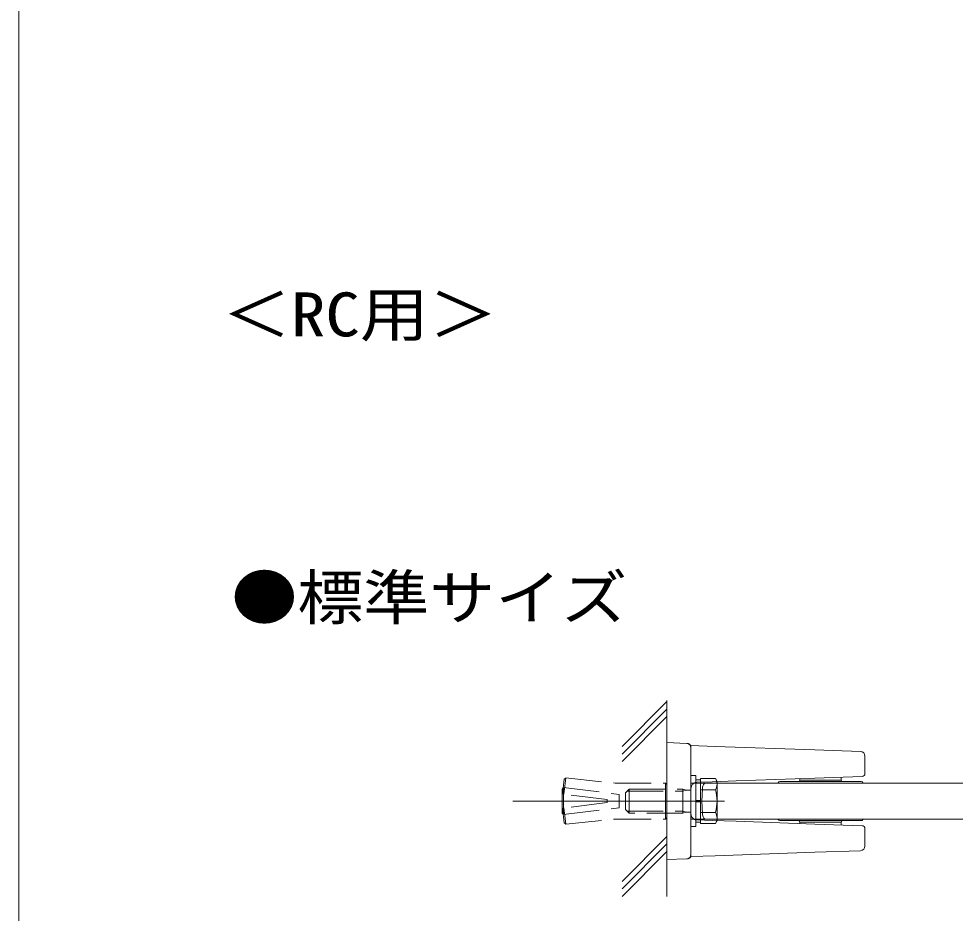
# Model space of a CAD drawing. Units: millimetres, scale not verified. Extents: x -1681 to -294, y -1188 to 1055.
# Drawn here: x -1679.9 to -1367.7, y -364.8 to -66.4 of the extents above; entities that cross this region are included whole.
import ezdxf
from ezdxf.enums import TextEntityAlignment as Align

# ---------------------------------------------------------------- set-up
doc = ezdxf.new("R2010")
doc.units = ezdxf.units.MM
doc.header["$LTSCALE"] = 4
doc.linetypes.add('CHAIN2', pattern=[12, 9, -1, 1, -1])
doc.linetypes.add('DASHED3', pattern=[4, 3, -1])
doc.layers.add('0-1_USER1', color=3, linetype='Continuous')
for name, color, linetype, lineweight in [('0-2_YKK_ZWAK', 7, 'Continuous', 9), ('0-3_YKK_13', 4, 'Continuous', 9), ('0-5_YKK_12', 2, 'CHAIN2', 9), ('0-6_YSS_K', 3, 'Continuous', 9)]:
    doc.layers.add(name, color=color, linetype=linetype, lineweight=lineweight)
doc.styles.add('ＭＳ ゴシック', font='')
doc.styles.get('ＭＳ ゴシック').set_extended_font_data('MS Gothic')

msp = doc.modelspace()

# ---------------------------------------------------------------- linework, layer by layer
at = {"layer": '0-2_YKK_ZWAK'}
msp.add_line((-1679.947, -1188), (-1679.947, 996), dxfattribs=at)
at = {"layer": '0-3_YKK_13'}
for p, q in [((-1457.243, -308.091), (-1463.795, -307.862)), ((-1463.795, -307.862), (-1463.795, -312.859)), ((-1456.943, -308.106), (-1457.057, -308.098)), ((-1456.74, -308.142), (-1456.943, -308.106)), ((-1456.543, -308.206), (-1456.74, -308.142)), ((-1456.358, -308.296), (-1456.543, -308.206)), ((-1456.186, -308.411), (-1456.358, -308.296)), ((-1456.032, -308.549), (-1456.186, -308.411)), ((-1455.899, -308.706), (-1456.032, -308.549)), ((-1455.788, -308.88), (-1455.899, -308.706)), ((-1447.74, -309.144), (-1455.795, -308.862)), ((-1455.795, -308.884), (-1455.795, -309.59)), ((-1414.53, -310.304), (-1447.74, -309.144)), ((-1455.795, -313.088), (-1455.795, -309.59)), ((-1399.243, -310.837), (-1414.53, -310.304)), ((-1463.795, -341.866), (-1463.795, -312.859)), ((-1455.795, -341.637), (-1455.795, -313.088)), ((-1397.795, -318.171), (-1397.795, -312.336)), ((-1455.795, -318.862), (-1454.195, -318.862)), ((-1455.795, -335.862), (-1455.795, -318.862)), ((-1454.195, -318.862), (-1454.195, -335.862)), ((-1454.195, -320.312), (-1452.595, -320.312)), ((-1453.865, -321.095), (-1448.695, -320.914)), ((-1452.595, -319.857), (-1452.595, -334.868)), ((-1452.595, -319.857), (-1447.676, -319.857)), ((-1448.695, -321.362), (-1450.902, -321.362)), ((-1448.695, -320.914), (-1440.681, -320.635)), ((-1435.469, -321.362), (-1448.695, -321.362)), ((-1447.095, -320.862), (-1447.676, -319.857)), ((-1447.095, -320.862), (-1447.095, -333.862)), ((-1440.681, -320.635), (-1414.461, -319.719)), ((-1428.757, -321.362), (-1435.469, -321.362)), ((-1396.842, -321.362), (-1428.757, -321.362)), ((-1426.693, -321.276), (-1426.709, -321.362)), ((-1399.04, -320.862), (-1426.201, -320.862)), ((-1419.504, -320.38), (-1419.487, -319.894)), ((-1405.737, -320.38), (-1419.504, -320.38)), ((-1414.461, -319.719), (-1398.76, -319.171)), ((-1405.771, -319.416), (-1405.737, -320.38)), ((-1357.12, -321.362), (-1401.342, -321.362)), ((-1398.548, -321.276), (-1398.532, -321.362)), ((-1381.745, -321.362), (-1396.842, -321.362)), ((-1452.595, -323.362), (-1452.595, -331.362)), ((-1452.595, -323.61), (-1447.676, -323.61)), ((-1463.795, -327.362), (-1463.795, -327.457)), ((-1452.595, -327.112), (-1454.195, -327.112)), ((-1452.595, -327.612), (-1454.195, -327.612)), ((-1448.695, -333.81), (-1453.865, -333.63)), ((-1452.595, -331.115), (-1447.676, -331.115)), ((-1450.902, -333.362), (-1448.695, -333.362)), ((-1448.695, -333.362), (-1435.469, -333.362)), ((-1440.681, -334.09), (-1448.695, -333.81)), ((-1447.095, -333.862), (-1447.676, -334.868)), ((-1414.461, -335.006), (-1440.681, -334.09)), ((-1435.469, -333.362), (-1429.938, -333.362)), ((-1429.933, -333.362), (-1428.757, -333.362)), ((-1428.757, -333.362), (-1396.842, -333.362)), ((-1426.201, -333.862), (-1398.971, -333.862)), ((-1357.12, -333.362), (-1401.342, -333.362)), ((-1398.438, -333.362), (-1398.501, -333.533)), ((-1396.842, -333.362), (-1381.745, -333.362)), ((-1454.195, -335.862), (-1455.795, -335.862)), ((-1452.595, -334.412), (-1454.195, -334.412)), ((-1452.595, -334.868), (-1447.676, -334.868)), ((-1419.487, -334.83), (-1419.504, -334.345)), ((-1419.504, -334.345), (-1405.737, -334.345)), ((-1398.76, -335.554), (-1414.461, -335.006)), ((-1405.737, -334.345), (-1405.771, -335.309)), ((-1397.795, -342.388), (-1397.795, -336.554)), ((-1463.795, -341.866), (-1463.795, -346.862)), ((-1455.795, -345.135), (-1455.795, -341.637)), ((-1457.08, -346.628), (-1456.954, -346.62)), ((-1456.954, -346.62), (-1456.747, -346.583)), ((-1456.747, -346.583), (-1456.547, -346.518)), ((-1456.547, -346.518), (-1456.358, -346.425)), ((-1456.358, -346.425), (-1456.184, -346.306)), ((-1456.184, -346.306), (-1456.029, -346.165)), ((-1456.029, -346.165), (-1455.894, -346.003)), ((-1455.894, -346.003), (-1455.784, -345.824)), ((-1455.795, -345.135), (-1455.795, -345.817)), ((-1455.795, -345.862), (-1447.74, -345.581)), ((-1447.74, -345.581), (-1414.53, -344.421)), ((-1414.53, -344.421), (-1399.243, -343.888)), ((-1463.795, -346.862), (-1457.243, -346.634))]:
    msp.add_line(p, q, dxfattribs=at)
at = {"layer": '0-3_YKK_13', "linetype": 'DASHED3'}
for p, q in [((-1498.683, -325.034), (-1498.077, -320.092)), ((-1498.187, -325.095), (-1497.519, -319.657)), ((-1497.519, -319.657), (-1498.077, -320.092)), ((-1497.517, -319.636), (-1481.094, -321.362)), ((-1481.094, -321.362), (-1464.295, -321.362)), ((-1464.295, -321.362), (-1464.295, -333.362)), ((-1464.295, -321.362), (-1463.795, -321.862)), ((-1450.902, -321.362), (-1455.795, -321.362)), ((-1451.476, -321.653), (-1451.297, -321.493)), ((-1451.297, -321.493), (-1451.103, -321.396)), ((-1451.103, -321.396), (-1450.902, -321.362)), ((-1498.295, -322.862), (-1498.795, -323.362)), ((-1498.795, -323.362), (-1498.795, -331.362)), ((-1498.295, -322.862), (-1479.795, -325.109)), ((-1498.295, -322.862), (-1498.295, -331.862)), ((-1477.595, -324.562), (-1476.395, -323.362)), ((-1477.595, -330.162), (-1477.595, -324.562)), ((-1477.043, -324.01), (-1458.495, -324.01)), ((-1476.395, -331.362), (-1476.395, -323.362)), ((-1476.395, -323.362), (-1458.495, -323.362)), ((-1463.795, -327.362), (-1463.795, -321.862)), ((-1458.495, -323.362), (-1457.373, -323.687)), ((-1458.495, -331.362), (-1458.495, -323.362)), ((-1457.373, -323.687), (-1458.495, -324.01)), ((-1455.795, -323.687), (-1457.373, -323.687)), ((-1451.956, -323.1), (-1451.93, -322.758)), ((-1451.93, -322.758), (-1451.866, -322.43)), ((-1451.866, -322.43), (-1451.766, -322.13)), ((-1451.766, -322.13), (-1451.635, -321.868)), ((-1451.635, -321.868), (-1451.476, -321.653)), ((-1483.795, -326.862), (-1498.683, -325.034)), ((-1483.795, -327.862), (-1498.683, -329.691)), ((-1483.795, -326.862), (-1483.795, -327.362)), ((-1483.795, -327.862), (-1483.795, -327.362)), ((-1479.795, -325.109), (-1479.795, -329.616)), ((-1463.795, -332.862), (-1463.795, -327.362)), ((-1498.683, -329.691), (-1498.077, -334.633)), ((-1498.295, -331.862), (-1479.795, -329.616)), ((-1498.187, -329.63), (-1497.519, -335.068)), ((-1477.595, -330.162), (-1476.395, -331.362)), ((-1477.043, -330.714), (-1458.495, -330.714)), ((-1457.373, -331.038), (-1458.495, -330.714)), ((-1498.795, -331.362), (-1498.295, -331.862)), ((-1497.517, -335.089), (-1481.094, -333.362)), ((-1483.795, -333.342), (-1483.795, -333.362)), ((-1481.094, -333.362), (-1464.295, -333.362)), ((-1458.495, -331.362), (-1476.395, -331.362)), ((-1463.795, -332.862), (-1464.295, -333.362)), ((-1457.373, -331.038), (-1458.495, -331.362)), ((-1455.795, -331.038), (-1457.373, -331.038)), ((-1455.795, -333.362), (-1450.902, -333.362)), ((-1451.93, -331.967), (-1451.956, -331.625)), ((-1451.866, -332.295), (-1451.93, -331.967)), ((-1451.766, -332.595), (-1451.866, -332.295)), ((-1451.635, -332.857), (-1451.766, -332.595)), ((-1451.476, -333.072), (-1451.635, -332.857)), ((-1451.297, -333.231), (-1451.476, -333.072)), ((-1451.398, -333.362), (-1450.902, -333.362)), ((-1451.103, -333.329), (-1451.297, -333.231)), ((-1450.902, -333.362), (-1451.103, -333.329)), ((-1497.519, -335.068), (-1498.077, -334.633))]:
    msp.add_line(p, q, dxfattribs=at)
msp.add_lwpolyline([(-1451.956, -331.625), (-1452.182, -327.362), (-1451.956, -323.1)], dxfattribs=at)
at = {"layer": '0-3_YKK_13'}
for centre, radius, start, end in [((-1457.295, -309.59), 1.5, 0, 88), ((-1457.103, -309.597), 1.5, 69.99553, 88), ((-1457.103, -309.597), 1.5, 29.32353, 36.18234), ((-1399.295, -312.336), 1.5, 0, 88), ((-1398.795, -318.171), 1, 272, 0), ((-1450.418, -321.733), 3.323, 325.61574, 34.38425), ((-1426.201, -321.362), 0.5, 90, 170), ((-1420.003, -320.362), 0.5, 270, 358), ((-1405.238, -320.362), 0.5, 182, 270), ((-1399.04, -321.362), 0.5, 10, 90), ((-1459.515, -327.362), 12.419, 342.41203, 17.58795), ((-1450.418, -332.992), 3.323, 325.61574, 34.38425), ((-1426.201, -333.362), 0.5, 190, 270), ((-1420.003, -334.362), 0.5, 2, 90), ((-1405.238, -334.362), 0.5, 90, 178), ((-1398.971, -333.362), 0.5, 270, 339.99998), ((-1398.795, -336.554), 1, 0, 88), ((-1399.295, -342.388), 1.5, 272, 0), ((-1457.295, -345.135), 1.5, 272, 0)]:
    msp.add_arc(centre, radius, start, end, dxfattribs=at)
at = {"layer": '0-3_YKK_13', "linetype": 'DASHED3'}
for centre, start, end in [((-1453.795, -323.094), 91.99998, 180), ((-1453.795, -331.631), 180, 268)]:
    msp.add_arc(centre, 2, start, end, dxfattribs=at)
at = {"layer": '0-5_YKK_12'}
for p, q in [((-1515.171, -327.362), (-1461.295, -327.362)), ((-1444.595, -327.362), (-1480.095, -327.362))]:
    msp.add_line(p, q, dxfattribs=at)
at = {"layer": '0-6_YSS_K'}
for p, q in [((-1478.795, -309.156), (-1463.795, -294.156)), ((-1478.795, -311.656), (-1463.795, -296.656)), ((-1463.795, -293.758), (-1463.795, -359.156)), ((-1478.795, -314.156), (-1463.795, -299.156)), ((-1478.795, -354.156), (-1463.795, -339.156)), ((-1478.795, -356.656), (-1463.795, -341.656)), ((-1478.795, -359.156), (-1463.795, -344.156))]:
    msp.add_line(p, q, dxfattribs=at)

# ---------------------------------------------------------------- texts
at = {"layer": '0-1_USER1', "style": 'ＭＳ ゴシック'}
for s, width, p in [('＜RC用＞', 1.15, (-1612.164, -176.772)), ('\u3000●標準サイズ', 1.1, (-1631.042, -271.187))]:
    msp.add_text(s, height=14.66, dxfattribs=dict(at, width=width)).set_placement(p, align=Align.BOTTOM_LEFT)

doc.saveas('drawing.dxf')
